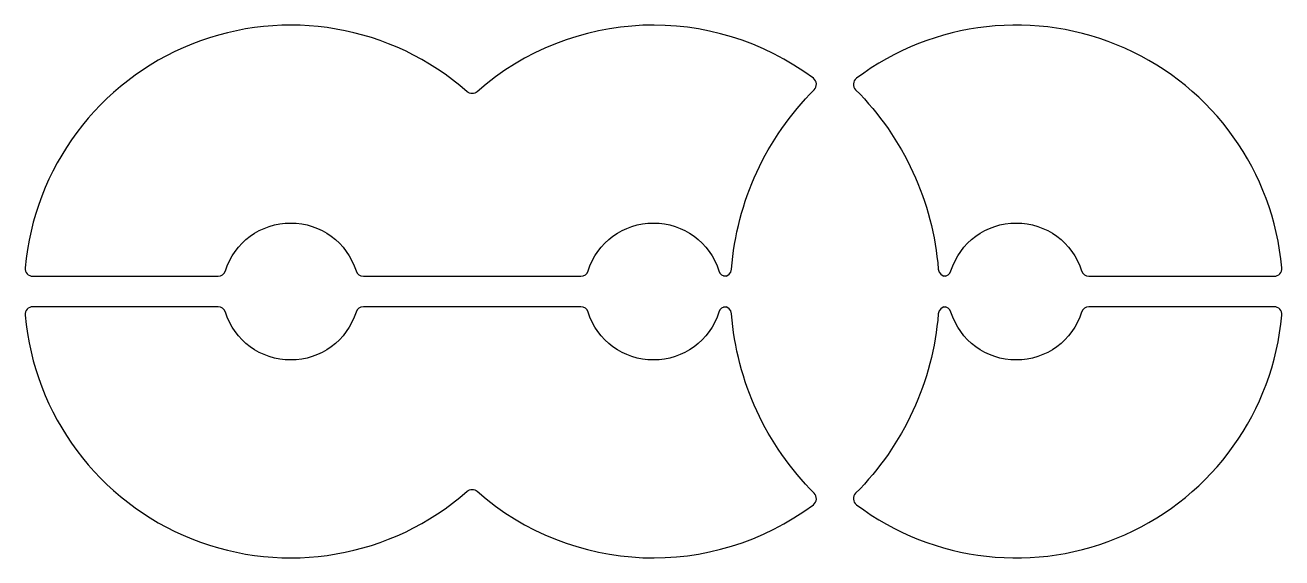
# Model space of a CAD drawing. Header units: millimetres. Extents: x -7 to 26, y -7 to 7.
import ezdxf

# ---------------------------------------------------------------- set-up
doc = ezdxf.new("R2010")
doc.units = ezdxf.units.MM
doc.layers.get('0').update_dxf_attribs({"linetype": 'CONTINUOUS'})

msp = doc.modelspace()

# ---------------------------------------------------------------- linework, layer by layer
for points in [[(-6.773, 0.4), (-1.908, 0.4, 0.327538), (-1.717, 0.54, -0.733799), (1.717, 0.54, 0.327538), (1.908, 0.4), (7.617, 0.4, 0.327538), (7.808, 0.54, -0.733799), (11.242, 0.54, 0.327538), (11.433, 0.4), (11.373, 0.4, 0.391548), (11.573, 0.584, -0.178583), (13.744, 5.301, 0.456397), (13.722, 5.602, 0.355368), (4.895, 5.25, -0.37798), (4.63, 5.25, 0.614898), (-6.973, 0.618, 0.440334)], [(14.831, 5.301, -0.178583), (17.002, 0.584, 0.391548), (17.202, 0.4), (17.142, 0.4, 0.327538), (17.333, 0.54, -0.733799), (20.767, 0.54, 0.327538), (20.958, 0.4), (25.823, 0.4, 0.440334), (26.023, 0.618, 0.587759), (14.853, 5.602, 0.456397)], [(-1.908, -0.4), (-6.773, -0.4, 0.440334), (-6.973, -0.618, 0.614898), (4.63, -5.25, -0.37798), (4.895, -5.25, 0.355368), (13.722, -5.602, 0.456397), (13.744, -5.301, -0.178583), (11.573, -0.584, 0.391548), (11.373, -0.4), (11.433, -0.4, 0.327538), (11.242, -0.54, -0.733799), (7.808, -0.54, 0.327538), (7.617, -0.4), (1.908, -0.4, 0.327538), (1.717, -0.54, -0.733799), (-1.717, -0.54, 0.327538)], [(17.002, -0.584, -0.178583), (14.831, -5.301, 0.456397), (14.853, -5.602, 0.587759), (26.023, -0.618, 0.440334), (25.823, -0.4), (20.958, -0.4, 0.327538), (20.767, -0.54, -0.733799), (17.333, -0.54, 0.327538), (17.142, -0.4), (17.202, -0.4, 0.391548)]]:
    msp.add_lwpolyline(points, format="xyb", close=True)

doc.saveas('drawing.dxf')
